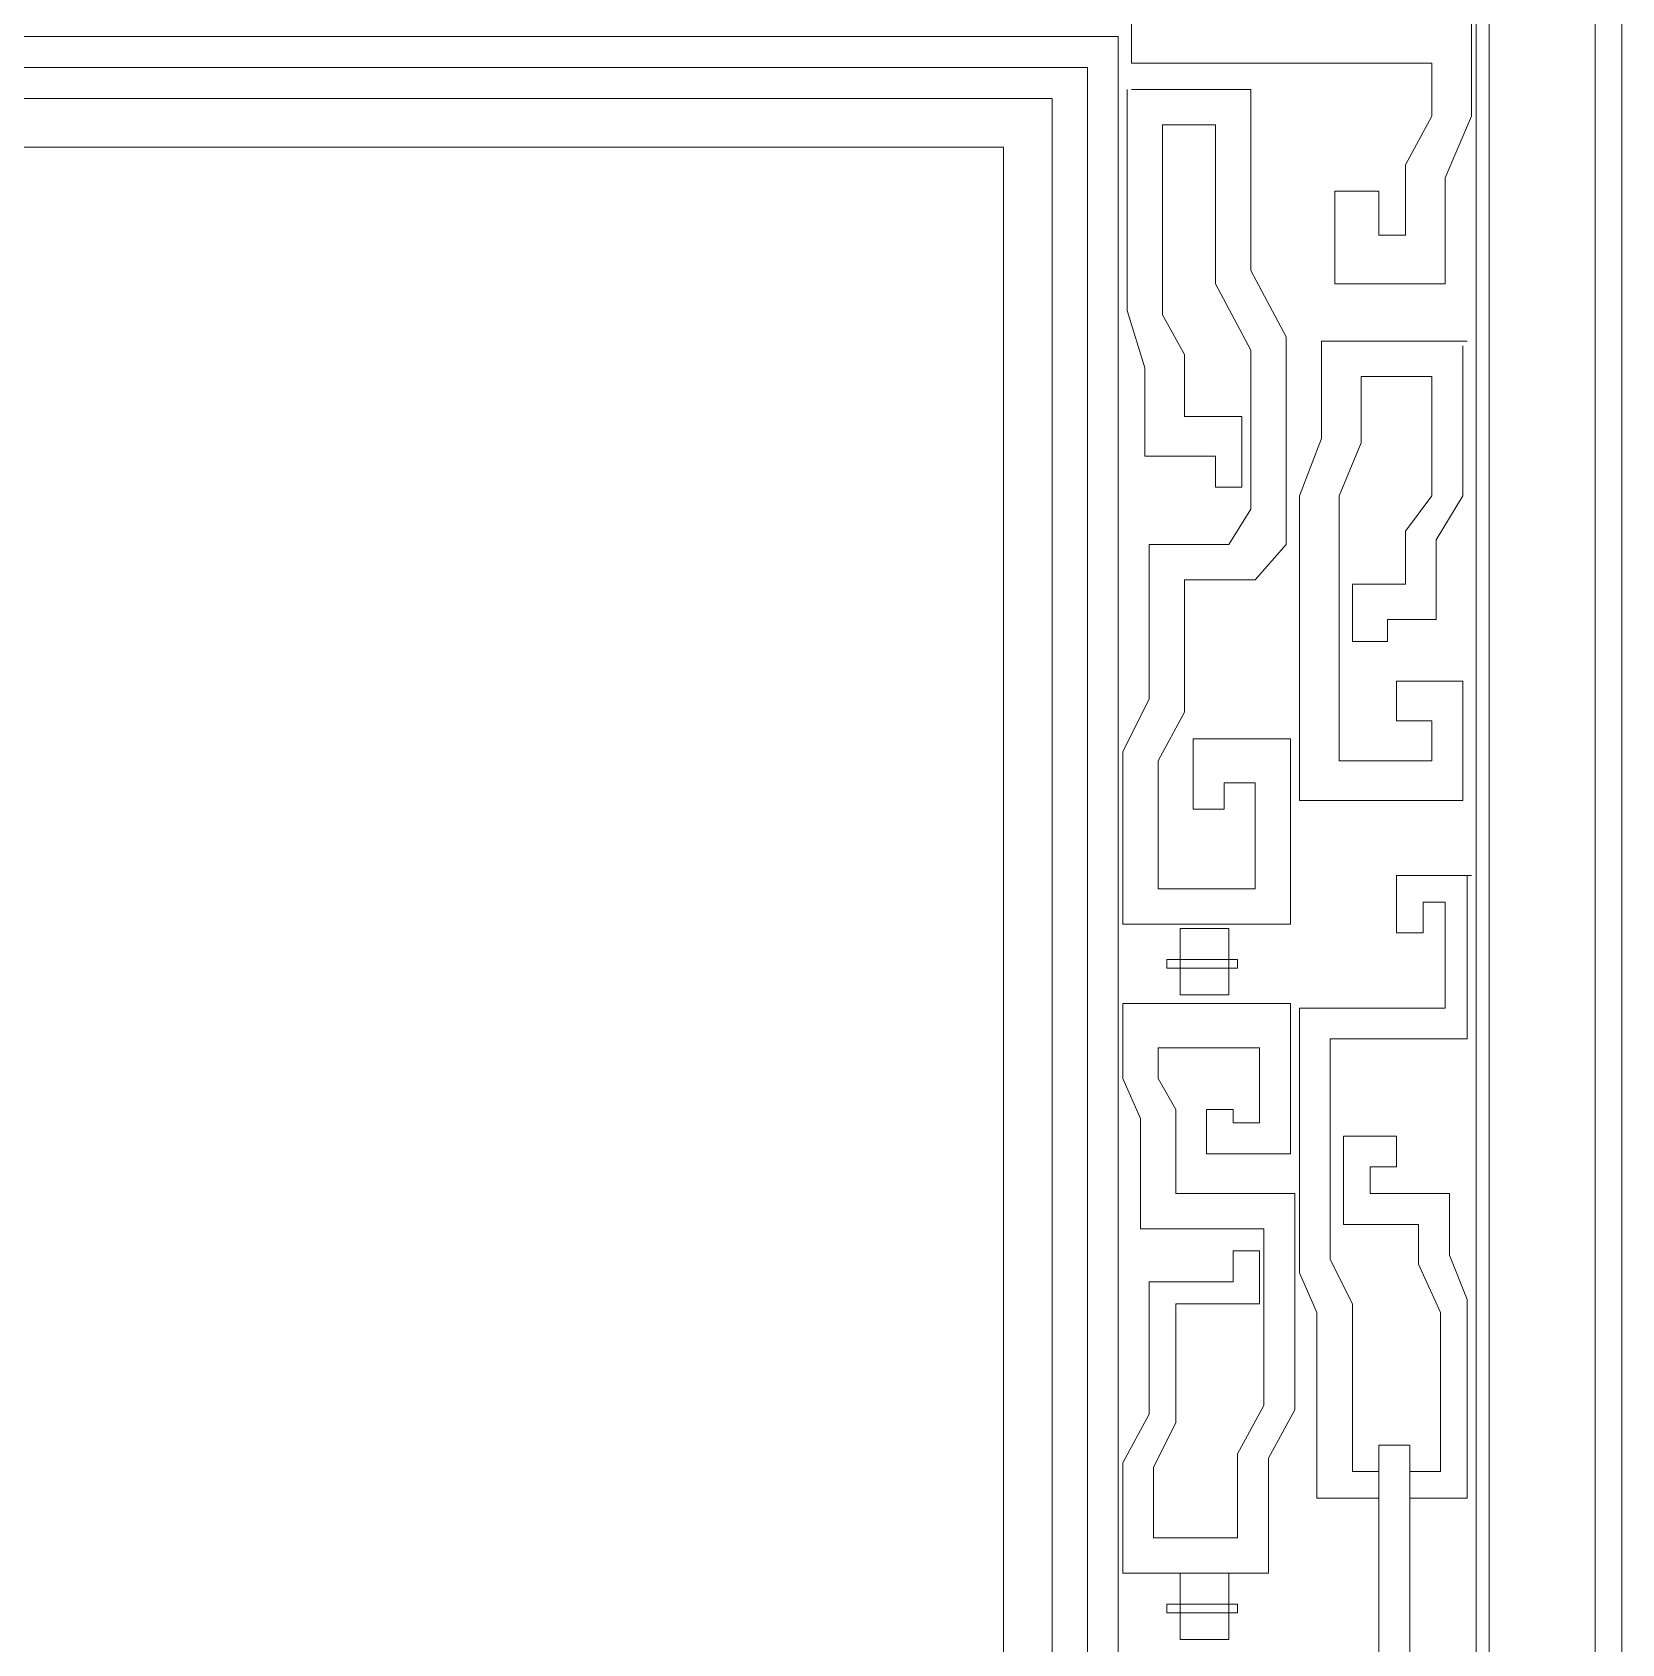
# Model space of a CAD drawing. Header units: centimetres. Extents: x -8.4 to 6.8, y -15.8 to 12.8.
# Drawn here: x -1.11 to 6.81, y -1.69 to 6.33 of the extents above; entities that cross this region are included whole.
import ezdxf

# ---------------------------------------------------------------- set-up
doc = ezdxf.new("R2010")
doc.units = ezdxf.units.CM
doc.header["$MEASUREMENT"] = 0
doc.layers.add('layer 1', color=7, linetype='Continuous')

msp = doc.modelspace()

# ---------------------------------------------------------------- linework, layer by layer
at = {"layer": 'layer 1', "color": 250, "lineweight": 0}
for points in [[(6.80927, -15.83616), (6.80927, -15.83616), (6.80927, 12.7765), (6.80927, 12.7765)], [(6.67729, -15.70418), (6.67729, -15.70418), (6.67729, 12.66656), (6.67729, 12.66656)], [(6.08351, -12.27321), (6.08351, -12.27321), (6.08351, 9.2356), (6.08351, 9.2356)], [(6.14936, -12.36111), (6.14936, -12.36111), (6.14936, 9.30173), (6.14936, 9.30173)], [(4.85187, 1.86807), (4.85187, 1.86807), (4.60995, 1.86807), (4.60995, 1.86807)], [(4.60995, 1.86807), (4.60995, 1.86807), (4.60995, 1.53825), (4.60995, 1.53825)], [(4.85187, 1.53825), (4.85187, 1.53825), (4.85187, 1.86807), (4.85187, 1.86807)], [(4.60995, 1.53825), (4.60995, 1.53825), (4.85187, 1.53825), (4.85187, 1.53825)], [(4.85187, -1.34274), (4.85187, -1.34274), (4.60995, -1.34274), (4.60995, -1.34274)], [(4.60995, -1.34274), (4.60995, -1.34274), (4.60995, -1.67283), (4.60995, -1.67283)], [(4.85187, -1.67283), (4.85187, -1.67283), (4.85187, -1.34274), (4.85187, -1.34274)], [(4.60995, -1.67283), (4.60995, -1.67283), (4.85187, -1.67283), (4.85187, -1.67283)]]:
    msp.add_open_spline(points, degree=3, dxfattribs=at)
for points, knots in [([(3.68608, 9.19179), (3.68608, 9.19179), (3.68608, 8.37814), (3.68608, 8.37814), (3.68608, 8.37814), (3.68608, 8.37814), (4.54382, 8.37814), (4.54382, 8.37814), (4.54382, 8.37814), (4.54382, 8.37814), (4.54382, 7.80612), (4.54382, 7.80612), (4.54382, 7.80612), (4.54382, 7.80612), (4.36803, 7.5204), (4.36803, 7.5204), (4.36803, 7.5204), (4.36803, 7.5204), (4.36803, 6.17882), (4.36803, 6.17882), (4.36803, 6.17882), (4.36803, 6.17882), (5.86364, 6.17882), (5.86364, 6.17882), (5.86364, 6.17882), (5.86364, 6.17882), (5.86364, 5.91485), (5.86364, 5.91485), (5.86364, 5.91485), (5.86364, 5.91485), (5.73165, 5.67293), (5.73165, 5.67293), (5.73165, 5.67293), (5.73165, 5.67293), (5.73165, 5.32107), (5.73165, 5.32107), (5.73165, 5.32107), (5.73165, 5.32107), (5.59967, 5.32107), (5.59967, 5.32107), (5.59967, 5.32107), (5.59967, 5.32107), (5.59967, 5.54095), (5.59967, 5.54095), (5.59967, 5.54095), (5.59967, 5.54095), (5.3798, 5.54095), (5.3798, 5.54095), (5.3798, 5.54095), (5.3798, 5.54095), (5.3798, 5.07916), (5.3798, 5.07916), (5.3798, 5.07916), (5.3798, 5.07916), (5.92949, 5.07916), (5.92949, 5.07916), (5.92949, 5.07916), (5.92949, 5.07916), (5.92949, 5.6068), (5.92949, 5.6068), (5.92949, 5.6068), (5.92949, 5.6068), (6.06147, 5.91485), (6.06147, 5.91485), (6.06147, 5.91485), (6.06147, 5.91485), (6.06147, 6.37665), (6.06147, 6.37665), (6.06147, 6.37665), (6.06147, 6.37665), (4.58791, 6.37665), (4.58791, 6.37665), (4.58791, 6.37665), (4.58791, 6.37665), (4.58791, 7.49835), (4.58791, 7.49835), (4.58791, 7.49835), (4.58791, 7.49835), (4.76398, 7.85021), (4.76398, 7.85021), (4.76398, 7.85021), (4.76398, 7.85021), (4.76398, 8.57597), (4.76398, 8.57597), (4.76398, 8.57597), (4.76398, 8.57597), (3.90624, 8.57597), (3.90624, 8.57597), (3.90624, 8.57597), (3.90624, 8.57597), (3.90624, 9.01572), (3.90624, 9.01572), (3.90624, 9.01572), (3.90624, 9.01572), (4.01617, 9.01572), (4.01617, 9.01572), (4.01617, 9.01572), (4.01617, 9.01572), (4.01617, 8.88374), (4.01617, 8.88374), (4.01617, 8.88374), (4.01617, 8.88374), (4.214, 8.88374), (4.214, 8.88374), (4.214, 8.88374), (4.214, 8.88374), (4.214, 9.19179), (4.214, 9.19179), (4.214, 9.19179), (4.214, 9.19179), (3.70812, 9.19179), (3.70812, 9.19179)], [0, 0, 0, 0, 0.0357143, 0.0357143, 0.0357143, 0.0357143, 0.0714286, 0.0714286, 0.0714286, 0.0714286, 0.1071429, 0.1071429, 0.1071429, 0.1071429, 0.1428571, 0.1428571, 0.1428571, 0.1428571, 0.1785714, 0.1785714, 0.1785714, 0.1785714, 0.2142857, 0.2142857, 0.2142857, 0.2142857, 0.25, 0.25, 0.25, 0.25, 0.2857143, 0.2857143, 0.2857143, 0.2857143, 0.3214286, 0.3214286, 0.3214286, 0.3214286, 0.3571429, 0.3571429, 0.3571429, 0.3571429, 0.3928571, 0.3928571, 0.3928571, 0.3928571, 0.4285714, 0.4285714, 0.4285714, 0.4285714, 0.4642857, 0.4642857, 0.4642857, 0.4642857, 0.5, 0.5, 0.5, 0.5, 0.5357143, 0.5357143, 0.5357143, 0.5357143, 0.5714286, 0.5714286, 0.5714286, 0.5714286, 0.6071429, 0.6071429, 0.6071429, 0.6071429, 0.6428571, 0.6428571, 0.6428571, 0.6428571, 0.6785714, 0.6785714, 0.6785714, 0.6785714, 0.7142857, 0.7142857, 0.7142857, 0.7142857, 0.75, 0.75, 0.75, 0.75, 0.7857143, 0.7857143, 0.7857143, 0.7857143, 0.8214286, 0.8214286, 0.8214286, 0.8214286, 0.8571429, 0.8571429, 0.8571429, 0.8571429, 0.8928571, 0.8928571, 0.8928571, 0.8928571, 0.9285714, 0.9285714, 0.9285714, 0.9285714, 0.9642857, 0.9642857, 0.9642857, 0.9642857, 1, 1, 1, 1]), ([(-5.88077, -9.37018), (-5.88077, -9.37018), (4.3019, -9.37018), (4.3019, -9.37018), (4.3019, -9.37018), (4.3019, -9.37018), (4.3019, 6.3108), (4.3019, 6.3108), (4.3019, 6.3108), (4.3019, 6.3108), (-5.88077, 6.3108), (-5.88077, 6.3108), (-5.88077, 6.3108), (-5.88077, 6.3108), (-5.88077, -9.37018), (-5.88077, -9.37018)], [0, 0, 0, 0, 0.25, 0.25, 0.25, 0.25, 0.5, 0.5, 0.5, 0.5, 0.75, 0.75, 0.75, 0.75, 1, 1, 1, 1]), ([(-5.7047, -9.19439), (-5.7047, -9.19439), (4.14815, -9.19439), (4.14815, -9.19439), (4.14815, -9.19439), (4.14815, -9.19439), (4.14815, 6.15677), (4.14815, 6.15677), (4.14815, 6.15677), (4.14815, 6.15677), (-5.7047, 6.15677), (-5.7047, 6.15677), (-5.7047, 6.15677), (-5.7047, 6.15677), (-5.7047, -9.19439), (-5.7047, -9.19439)], [0, 0, 0, 0, 0.25, 0.25, 0.25, 0.25, 0.5, 0.5, 0.5, 0.5, 0.75, 0.75, 0.75, 0.75, 1, 1, 1, 1]), ([(4.36803, 6.04683), (4.36803, 6.04683), (4.96181, 6.04683), (4.96181, 6.04683), (4.96181, 6.04683), (4.96181, 6.04683), (4.96181, 5.145), (4.96181, 5.145), (4.96181, 5.145), (4.96181, 5.145), (5.13788, 4.81519), (5.13788, 4.81519), (5.13788, 4.81519), (5.13788, 4.81519), (5.13788, 3.78138), (5.13788, 3.78138), (5.13788, 3.78138), (5.13788, 3.78138), (4.98385, 3.60559), (4.98385, 3.60559), (4.98385, 3.60559), (4.98385, 3.60559), (4.63199, 3.60559), (4.63199, 3.60559), (4.63199, 3.60559), (4.63199, 3.60559), (4.63199, 2.94568), (4.63199, 2.94568), (4.63199, 2.94568), (4.63199, 2.94568), (4.50001, 2.70376), (4.50001, 2.70376), (4.50001, 2.70376), (4.50001, 2.70376), (4.50001, 2.06618), (4.50001, 2.06618), (4.50001, 2.06618), (4.50001, 2.06618), (4.98385, 2.06618), (4.98385, 2.06618), (4.98385, 2.06618), (4.98385, 2.06618), (4.98385, 2.59383), (4.98385, 2.59383), (4.98385, 2.59383), (4.98385, 2.59383), (4.82983, 2.59383), (4.82983, 2.59383), (4.82983, 2.59383), (4.82983, 2.59383), (4.82983, 2.46184), (4.82983, 2.46184), (4.82983, 2.46184), (4.82983, 2.46184), (4.6758, 2.46184), (4.6758, 2.46184), (4.6758, 2.46184), (4.6758, 2.46184), (4.6758, 2.8137), (4.6758, 2.8137), (4.6758, 2.8137), (4.6758, 2.8137), (5.15964, 2.8137), (5.15964, 2.8137), (5.15964, 2.8137), (5.15964, 2.8137), (5.15964, 1.89011), (5.15964, 1.89011), (5.15964, 1.89011), (5.15964, 1.89011), (4.32394, 1.89011), (4.32394, 1.89011), (4.32394, 1.89011), (4.32394, 1.89011), (4.32394, 2.74785), (4.32394, 2.74785), (4.32394, 2.74785), (4.32394, 2.74785), (4.45592, 3.01182), (4.45592, 3.01182), (4.45592, 3.01182), (4.45592, 3.01182), (4.45592, 3.78138), (4.45592, 3.78138), (4.45592, 3.78138), (4.45592, 3.78138), (4.85187, 3.78138), (4.85187, 3.78138), (4.85187, 3.78138), (4.85187, 3.78138), (4.96181, 3.95745), (4.96181, 3.95745), (4.96181, 3.95745), (4.96181, 3.95745), (4.96181, 4.74906), (4.96181, 4.74906), (4.96181, 4.74906), (4.96181, 4.74906), (4.78574, 5.07916), (4.78574, 5.07916), (4.78574, 5.07916), (4.78574, 5.07916), (4.78574, 5.87076), (4.78574, 5.87076), (4.78574, 5.87076), (4.78574, 5.87076), (4.52206, 5.87076), (4.52206, 5.87076), (4.52206, 5.87076), (4.52206, 5.87076), (4.52206, 4.92513), (4.52206, 4.92513), (4.52206, 4.92513), (4.52206, 4.92513), (4.63199, 4.7273), (4.63199, 4.7273), (4.63199, 4.7273), (4.63199, 4.7273), (4.63199, 4.41925), (4.63199, 4.41925), (4.63199, 4.41925), (4.63199, 4.41925), (4.91772, 4.41925), (4.91772, 4.41925), (4.91772, 4.41925), (4.91772, 4.41925), (4.91772, 4.06739), (4.91772, 4.06739), (4.91772, 4.06739), (4.91772, 4.06739), (4.78574, 4.06739), (4.78574, 4.06739), (4.78574, 4.06739), (4.78574, 4.06739), (4.78574, 4.22141), (4.78574, 4.22141), (4.78574, 4.22141), (4.78574, 4.22141), (4.43388, 4.22141), (4.43388, 4.22141), (4.43388, 4.22141), (4.43388, 4.22141), (4.43388, 4.66117), (4.43388, 4.66117), (4.43388, 4.66117), (4.43388, 4.66117), (4.34599, 4.94717), (4.34599, 4.94717), (4.34599, 4.94717), (4.34599, 4.94717), (4.34599, 6.04683), (4.34599, 6.04683)], [0, 0, 0, 0, 0.0263158, 0.0263158, 0.0263158, 0.0263158, 0.0526316, 0.0526316, 0.0526316, 0.0526316, 0.0789474, 0.0789474, 0.0789474, 0.0789474, 0.1052632, 0.1052632, 0.1052632, 0.1052632, 0.1315789, 0.1315789, 0.1315789, 0.1315789, 0.1578947, 0.1578947, 0.1578947, 0.1578947, 0.1842105, 0.1842105, 0.1842105, 0.1842105, 0.2105263, 0.2105263, 0.2105263, 0.2105263, 0.2368421, 0.2368421, 0.2368421, 0.2368421, 0.2631579, 0.2631579, 0.2631579, 0.2631579, 0.2894737, 0.2894737, 0.2894737, 0.2894737, 0.3157895, 0.3157895, 0.3157895, 0.3157895, 0.3421053, 0.3421053, 0.3421053, 0.3421053, 0.3684211, 0.3684211, 0.3684211, 0.3684211, 0.3947368, 0.3947368, 0.3947368, 0.3947368, 0.4210526, 0.4210526, 0.4210526, 0.4210526, 0.4473684, 0.4473684, 0.4473684, 0.4473684, 0.4736842, 0.4736842, 0.4736842, 0.4736842, 0.5, 0.5, 0.5, 0.5, 0.5263158, 0.5263158, 0.5263158, 0.5263158, 0.5526316, 0.5526316, 0.5526316, 0.5526316, 0.5789474, 0.5789474, 0.5789474, 0.5789474, 0.6052632, 0.6052632, 0.6052632, 0.6052632, 0.6315789, 0.6315789, 0.6315789, 0.6315789, 0.6578947, 0.6578947, 0.6578947, 0.6578947, 0.6842105, 0.6842105, 0.6842105, 0.6842105, 0.7105263, 0.7105263, 0.7105263, 0.7105263, 0.7368421, 0.7368421, 0.7368421, 0.7368421, 0.7631579, 0.7631579, 0.7631579, 0.7631579, 0.7894737, 0.7894737, 0.7894737, 0.7894737, 0.8157895, 0.8157895, 0.8157895, 0.8157895, 0.8421053, 0.8421053, 0.8421053, 0.8421053, 0.8684211, 0.8684211, 0.8684211, 0.8684211, 0.8947368, 0.8947368, 0.8947368, 0.8947368, 0.9210526, 0.9210526, 0.9210526, 0.9210526, 0.9473684, 0.9473684, 0.9473684, 0.9473684, 0.9736842, 0.9736842, 0.9736842, 0.9736842, 1, 1, 1, 1]), ([(-5.55068, -9.04036), (-5.55068, -9.04036), (3.97208, -9.04036), (3.97208, -9.04036), (3.97208, -9.04036), (3.97208, -9.04036), (3.97208, 6.00275), (3.97208, 6.00275), (3.97208, 6.00275), (3.97208, 6.00275), (-5.55068, 6.00275), (-5.55068, 6.00275), (-5.55068, 6.00275), (-5.55068, 6.00275), (-5.55068, -9.04036), (-5.55068, -9.04036)], [0, 0, 0, 0, 0.25, 0.25, 0.25, 0.25, 0.5, 0.5, 0.5, 0.5, 0.75, 0.75, 0.75, 0.75, 1, 1, 1, 1]), ([(-5.30876, -8.79844), (-5.30876, -8.79844), (3.73017, -8.79844), (3.73017, -8.79844), (3.73017, -8.79844), (3.73017, -8.79844), (3.73017, 5.76083), (3.73017, 5.76083), (3.73017, 5.76083), (3.73017, 5.76083), (-5.30876, 5.76083), (-5.30876, 5.76083), (-5.30876, 5.76083), (-5.30876, 5.76083), (-5.30876, -8.79844), (-5.30876, -8.79844)], [0, 0, 0, 0, 0.25, 0.25, 0.25, 0.25, 0.5, 0.5, 0.5, 0.5, 0.75, 0.75, 0.75, 0.75, 1, 1, 1, 1]), ([(6.03942, 4.79315), (6.03942, 4.79315), (5.31367, 4.79315), (5.31367, 4.79315), (5.31367, 4.79315), (5.31367, 4.79315), (5.31367, 4.30931), (5.31367, 4.30931), (5.31367, 4.30931), (5.31367, 4.30931), (5.20373, 4.0233), (5.20373, 4.0233), (5.20373, 4.0233), (5.20373, 4.0233), (5.20373, 2.50593), (5.20373, 2.50593), (5.20373, 2.50593), (5.20373, 2.50593), (6.01738, 2.50593), (6.01738, 2.50593), (6.01738, 2.50593), (6.01738, 2.50593), (6.01738, 3.09971), (6.01738, 3.09971), (6.01738, 3.09971), (6.01738, 3.09971), (5.68757, 3.09971), (5.68757, 3.09971), (5.68757, 3.09971), (5.68757, 3.09971), (5.68757, 2.90188), (5.68757, 2.90188), (5.68757, 2.90188), (5.68757, 2.90188), (5.86364, 2.90188), (5.86364, 2.90188), (5.86364, 2.90188), (5.86364, 2.90188), (5.86364, 2.70376), (5.86364, 2.70376), (5.86364, 2.70376), (5.86364, 2.70376), (5.40156, 2.70376), (5.40156, 2.70376), (5.40156, 2.70376), (5.40156, 2.70376), (5.40156, 4.0233), (5.40156, 4.0233), (5.40156, 4.0233), (5.40156, 4.0233), (5.5115, 4.28726), (5.5115, 4.28726), (5.5115, 4.28726), (5.5115, 4.28726), (5.5115, 4.61736), (5.5115, 4.61736), (5.5115, 4.61736), (5.5115, 4.61736), (5.86364, 4.61736), (5.86364, 4.61736), (5.86364, 4.61736), (5.86364, 4.61736), (5.86364, 4.0233), (5.86364, 4.0233), (5.86364, 4.0233), (5.86364, 4.0233), (5.73165, 3.84751), (5.73165, 3.84751), (5.73165, 3.84751), (5.73165, 3.84751), (5.73165, 3.58355), (5.73165, 3.58355), (5.73165, 3.58355), (5.73165, 3.58355), (5.46769, 3.58355), (5.46769, 3.58355), (5.46769, 3.58355), (5.46769, 3.58355), (5.46769, 3.29754), (5.46769, 3.29754), (5.46769, 3.29754), (5.46769, 3.29754), (5.64348, 3.29754), (5.64348, 3.29754), (5.64348, 3.29754), (5.64348, 3.29754), (5.64348, 3.40776), (5.64348, 3.40776), (5.64348, 3.40776), (5.64348, 3.40776), (5.8854, 3.40776), (5.8854, 3.40776), (5.8854, 3.40776), (5.8854, 3.40776), (5.8854, 3.80342), (5.8854, 3.80342), (5.8854, 3.80342), (5.8854, 3.80342), (6.01738, 4.0233), (6.01738, 4.0233), (6.01738, 4.0233), (6.01738, 4.0233), (6.01738, 4.7711), (6.01738, 4.7711)], [0, 0, 0, 0, 0.0384615, 0.0384615, 0.0384615, 0.0384615, 0.0769231, 0.0769231, 0.0769231, 0.0769231, 0.1153846, 0.1153846, 0.1153846, 0.1153846, 0.1538462, 0.1538462, 0.1538462, 0.1538462, 0.1923077, 0.1923077, 0.1923077, 0.1923077, 0.2307692, 0.2307692, 0.2307692, 0.2307692, 0.2692308, 0.2692308, 0.2692308, 0.2692308, 0.3076923, 0.3076923, 0.3076923, 0.3076923, 0.3461538, 0.3461538, 0.3461538, 0.3461538, 0.3846154, 0.3846154, 0.3846154, 0.3846154, 0.4230769, 0.4230769, 0.4230769, 0.4230769, 0.4615385, 0.4615385, 0.4615385, 0.4615385, 0.5, 0.5, 0.5, 0.5, 0.5384615, 0.5384615, 0.5384615, 0.5384615, 0.5769231, 0.5769231, 0.5769231, 0.5769231, 0.6153846, 0.6153846, 0.6153846, 0.6153846, 0.6538462, 0.6538462, 0.6538462, 0.6538462, 0.6923077, 0.6923077, 0.6923077, 0.6923077, 0.7307692, 0.7307692, 0.7307692, 0.7307692, 0.7692308, 0.7692308, 0.7692308, 0.7692308, 0.8076923, 0.8076923, 0.8076923, 0.8076923, 0.8461538, 0.8461538, 0.8461538, 0.8461538, 0.8846154, 0.8846154, 0.8846154, 0.8846154, 0.9230769, 0.9230769, 0.9230769, 0.9230769, 0.9615385, 0.9615385, 0.9615385, 0.9615385, 1, 1, 1, 1]), ([(6.06147, 2.13203), (6.06147, 2.13203), (5.68757, 2.13203), (5.68757, 2.13203), (5.68757, 2.13203), (5.68757, 2.13203), (5.68757, 1.84602), (5.68757, 1.84602), (5.68757, 1.84602), (5.68757, 1.84602), (5.81955, 1.84602), (5.81955, 1.84602), (5.81955, 1.84602), (5.81955, 1.84602), (5.81955, 2.00005), (5.81955, 2.00005), (5.81955, 2.00005), (5.81955, 2.00005), (5.92949, 2.00005), (5.92949, 2.00005), (5.92949, 2.00005), (5.92949, 2.00005), (5.92949, 1.47212), (5.92949, 1.47212), (5.92949, 1.47212), (5.92949, 1.47212), (5.20373, 1.47212), (5.20373, 1.47212), (5.20373, 1.47212), (5.20373, 1.47212), (5.20373, 0.15259), (5.20373, 0.15259), (5.20373, 0.15259), (5.20373, 0.15259), (5.29162, -0.04525), (5.29162, -0.04525), (5.29162, -0.04525), (5.29162, -0.04525), (5.29162, -0.96884), (5.29162, -0.96884), (5.29162, -0.96884), (5.29162, -0.96884), (5.59967, -0.96884), (5.59967, -0.96884)], [0, 0, 0, 0, 0.0909091, 0.0909091, 0.0909091, 0.0909091, 0.1818182, 0.1818182, 0.1818182, 0.1818182, 0.2727273, 0.2727273, 0.2727273, 0.2727273, 0.3636364, 0.3636364, 0.3636364, 0.3636364, 0.4545455, 0.4545455, 0.4545455, 0.4545455, 0.5454545, 0.5454545, 0.5454545, 0.5454545, 0.6363636, 0.6363636, 0.6363636, 0.6363636, 0.7272727, 0.7272727, 0.7272727, 0.7272727, 0.8181818, 0.8181818, 0.8181818, 0.8181818, 0.9090909, 0.9090909, 0.9090909, 0.9090909, 1, 1, 1, 1]), ([(5.59967, -0.83685), (5.59967, -0.83685), (5.46769, -0.83685), (5.46769, -0.83685), (5.46769, -0.83685), (5.46769, -0.83685), (5.46769, -0.00116), (5.46769, -0.00116), (5.46769, -0.00116), (5.46769, -0.00116), (5.35775, 0.21872), (5.35775, 0.21872), (5.35775, 0.21872), (5.35775, 0.21872), (5.35775, 1.31838), (5.35775, 1.31838), (5.35775, 1.31838), (5.35775, 1.31838), (6.03942, 1.31838), (6.03942, 1.31838), (6.03942, 1.31838), (6.03942, 1.31838), (6.03942, 2.13203), (6.03942, 2.13203)], [0, 0, 0, 0, 0.1666667, 0.1666667, 0.1666667, 0.1666667, 0.3333333, 0.3333333, 0.3333333, 0.3333333, 0.5, 0.5, 0.5, 0.5, 0.6666667, 0.6666667, 0.6666667, 0.6666667, 0.8333333, 0.8333333, 0.8333333, 0.8333333, 1, 1, 1, 1]), ([(4.54382, 1.71404), (4.54382, 1.71404), (4.89596, 1.71404), (4.89596, 1.71404), (4.89596, 1.71404), (4.89596, 1.71404), (4.89596, 1.67024), (4.89596, 1.67024), (4.89596, 1.67024), (4.89596, 1.67024), (4.54382, 1.67024), (4.54382, 1.67024), (4.54382, 1.67024), (4.54382, 1.67024), (4.54382, 1.71404), (4.54382, 1.71404)], [0, 0, 0, 0, 0.25, 0.25, 0.25, 0.25, 0.5, 0.5, 0.5, 0.5, 0.75, 0.75, 0.75, 0.75, 1, 1, 1, 1]), ([(4.32394, -1.34274), (4.32394, -1.34274), (5.0497, -1.34274), (5.0497, -1.34274), (5.0497, -1.34274), (5.0497, -1.34274), (5.0497, -0.77101), (5.0497, -0.77101), (5.0497, -0.77101), (5.0497, -0.77101), (5.18168, -0.52909), (5.18168, -0.52909), (5.18168, -0.52909), (5.18168, -0.52909), (5.18168, 0.54853), (5.18168, 0.54853), (5.18168, 0.54853), (5.18168, 0.54853), (4.58791, 0.54853), (4.58791, 0.54853), (4.58791, 0.54853), (4.58791, 0.54853), (4.58791, 0.96652), (4.58791, 0.96652), (4.58791, 0.96652), (4.58791, 0.96652), (4.50001, 1.12026), (4.50001, 1.12026), (4.50001, 1.12026), (4.50001, 1.12026), (4.50001, 1.27429), (4.50001, 1.27429), (4.50001, 1.27429), (4.50001, 1.27429), (5.0059, 1.27429), (5.0059, 1.27429), (5.0059, 1.27429), (5.0059, 1.27429), (5.0059, 0.90039), (5.0059, 0.90039), (5.0059, 0.90039), (5.0059, 0.90039), (4.87391, 0.90039), (4.87391, 0.90039), (4.87391, 0.90039), (4.87391, 0.90039), (4.87391, 0.96652), (4.87391, 0.96652), (4.87391, 0.96652), (4.87391, 0.96652), (4.74193, 0.96652), (4.74193, 0.96652), (4.74193, 0.96652), (4.74193, 0.96652), (4.74193, 0.74636), (4.74193, 0.74636), (4.74193, 0.74636), (4.74193, 0.74636), (5.15964, 0.74636), (5.15964, 0.74636), (5.15964, 0.74636), (5.15964, 0.74636), (5.15964, 1.49417), (5.15964, 1.49417), (5.15964, 1.49417), (5.15964, 1.49417), (4.32394, 1.49417), (4.32394, 1.49417), (4.32394, 1.49417), (4.32394, 1.49417), (4.32394, 1.12026), (4.32394, 1.12026), (4.32394, 1.12026), (4.32394, 1.12026), (4.41212, 0.92243), (4.41212, 0.92243), (4.41212, 0.92243), (4.41212, 0.92243), (4.41212, 0.37274), (4.41212, 0.37274), (4.41212, 0.37274), (4.41212, 0.37274), (5.02766, 0.37274), (5.02766, 0.37274), (5.02766, 0.37274), (5.02766, 0.37274), (5.02766, -0.50704), (5.02766, -0.50704), (5.02766, -0.50704), (5.02766, -0.50704), (4.89596, -0.74896), (4.89596, -0.74896), (4.89596, -0.74896), (4.89596, -0.74896), (4.89596, -1.16695), (4.89596, -1.16695), (4.89596, -1.16695), (4.89596, -1.16695), (4.47797, -1.16695), (4.47797, -1.16695), (4.47797, -1.16695), (4.47797, -1.16695), (4.47797, -0.81509), (4.47797, -0.81509), (4.47797, -0.81509), (4.47797, -0.81509), (4.58791, -0.59494), (4.58791, -0.59494), (4.58791, -0.59494), (4.58791, -0.59494), (4.58791, -0.00116), (4.58791, -0.00116), (4.58791, -0.00116), (4.58791, -0.00116), (5.0059, -0.00116), (5.0059, -0.00116), (5.0059, -0.00116), (5.0059, -0.00116), (5.0059, 0.26252), (5.0059, 0.26252), (5.0059, 0.26252), (5.0059, 0.26252), (4.87391, 0.26252), (4.87391, 0.26252), (4.87391, 0.26252), (4.87391, 0.26252), (4.87391, 0.10878), (4.87391, 0.10878), (4.87391, 0.10878), (4.87391, 0.10878), (4.45592, 0.10878), (4.45592, 0.10878), (4.45592, 0.10878), (4.45592, 0.10878), (4.45592, -0.55113), (4.45592, -0.55113), (4.45592, -0.55113), (4.45592, -0.55113), (4.32394, -0.79305), (4.32394, -0.79305), (4.32394, -0.79305), (4.32394, -0.79305), (4.32394, -1.34274), (4.32394, -1.34274)], [0, 0, 0, 0, 0.0277778, 0.0277778, 0.0277778, 0.0277778, 0.0555556, 0.0555556, 0.0555556, 0.0555556, 0.0833333, 0.0833333, 0.0833333, 0.0833333, 0.1111111, 0.1111111, 0.1111111, 0.1111111, 0.1388889, 0.1388889, 0.1388889, 0.1388889, 0.1666667, 0.1666667, 0.1666667, 0.1666667, 0.1944444, 0.1944444, 0.1944444, 0.1944444, 0.2222222, 0.2222222, 0.2222222, 0.2222222, 0.25, 0.25, 0.25, 0.25, 0.2777778, 0.2777778, 0.2777778, 0.2777778, 0.3055556, 0.3055556, 0.3055556, 0.3055556, 0.3333333, 0.3333333, 0.3333333, 0.3333333, 0.3611111, 0.3611111, 0.3611111, 0.3611111, 0.3888889, 0.3888889, 0.3888889, 0.3888889, 0.4166667, 0.4166667, 0.4166667, 0.4166667, 0.4444444, 0.4444444, 0.4444444, 0.4444444, 0.4722222, 0.4722222, 0.4722222, 0.4722222, 0.5, 0.5, 0.5, 0.5, 0.5277778, 0.5277778, 0.5277778, 0.5277778, 0.5555556, 0.5555556, 0.5555556, 0.5555556, 0.5833333, 0.5833333, 0.5833333, 0.5833333, 0.6111111, 0.6111111, 0.6111111, 0.6111111, 0.6388889, 0.6388889, 0.6388889, 0.6388889, 0.6666667, 0.6666667, 0.6666667, 0.6666667, 0.6944444, 0.6944444, 0.6944444, 0.6944444, 0.7222222, 0.7222222, 0.7222222, 0.7222222, 0.75, 0.75, 0.75, 0.75, 0.7777778, 0.7777778, 0.7777778, 0.7777778, 0.8055556, 0.8055556, 0.8055556, 0.8055556, 0.8333333, 0.8333333, 0.8333333, 0.8333333, 0.8611111, 0.8611111, 0.8611111, 0.8611111, 0.8888889, 0.8888889, 0.8888889, 0.8888889, 0.9166667, 0.9166667, 0.9166667, 0.9166667, 0.9444444, 0.9444444, 0.9444444, 0.9444444, 0.9722222, 0.9722222, 0.9722222, 0.9722222, 1, 1, 1, 1]), ([(5.75342, -0.96884), (5.75342, -0.96884), (6.03942, -0.96884), (6.03942, -0.96884), (6.03942, -0.96884), (6.03942, -0.96884), (6.03942, 0.0206), (6.03942, 0.0206), (6.03942, 0.0206), (6.03942, 0.0206), (5.95153, 0.24076), (5.95153, 0.24076), (5.95153, 0.24076), (5.95153, 0.24076), (5.95153, 0.54853), (5.95153, 0.54853), (5.95153, 0.54853), (5.95153, 0.54853), (5.55558, 0.54853), (5.55558, 0.54853), (5.55558, 0.54853), (5.55558, 0.54853), (5.55558, 0.68051), (5.55558, 0.68051), (5.55558, 0.68051), (5.55558, 0.68051), (5.68757, 0.68051), (5.68757, 0.68051), (5.68757, 0.68051), (5.68757, 0.68051), (5.68757, 0.83454), (5.68757, 0.83454), (5.68757, 0.83454), (5.68757, 0.83454), (5.4236, 0.83454), (5.4236, 0.83454), (5.4236, 0.83454), (5.4236, 0.83454), (5.4236, 0.39451), (5.4236, 0.39451), (5.4236, 0.39451), (5.4236, 0.39451), (5.7975, 0.39451), (5.7975, 0.39451), (5.7975, 0.39451), (5.7975, 0.39451), (5.7975, 0.19667), (5.7975, 0.19667), (5.7975, 0.19667), (5.7975, 0.19667), (5.90744, -0.04525), (5.90744, -0.04525), (5.90744, -0.04525), (5.90744, -0.04525), (5.90744, -0.83685), (5.90744, -0.83685), (5.90744, -0.83685), (5.90744, -0.83685), (5.75342, -0.83685), (5.75342, -0.83685)], [0, 0, 0, 0, 0.0666667, 0.0666667, 0.0666667, 0.0666667, 0.1333333, 0.1333333, 0.1333333, 0.1333333, 0.2, 0.2, 0.2, 0.2, 0.2666667, 0.2666667, 0.2666667, 0.2666667, 0.3333333, 0.3333333, 0.3333333, 0.3333333, 0.4, 0.4, 0.4, 0.4, 0.4666667, 0.4666667, 0.4666667, 0.4666667, 0.5333333, 0.5333333, 0.5333333, 0.5333333, 0.6, 0.6, 0.6, 0.6, 0.6666667, 0.6666667, 0.6666667, 0.6666667, 0.7333333, 0.7333333, 0.7333333, 0.7333333, 0.8, 0.8, 0.8, 0.8, 0.8666667, 0.8666667, 0.8666667, 0.8666667, 0.9333333, 0.9333333, 0.9333333, 0.9333333, 1, 1, 1, 1]), ([(5.75342, -0.70516), (5.75342, -0.70516), (5.59967, -0.70516), (5.59967, -0.70516), (5.59967, -0.70516), (5.59967, -0.70516), (5.59967, -2.37655), (5.59967, -2.37655), (5.59967, -2.37655), (5.59967, -2.37655), (5.75342, -2.37655), (5.75342, -2.37655), (5.75342, -2.37655), (5.75342, -2.37655), (5.75342, -0.70516), (5.75342, -0.70516)], [0, 0, 0, 0, 0.25, 0.25, 0.25, 0.25, 0.5, 0.5, 0.5, 0.5, 0.75, 0.75, 0.75, 0.75, 1, 1, 1, 1]), ([(4.54382, -1.49676), (4.54382, -1.49676), (4.89596, -1.49676), (4.89596, -1.49676), (4.89596, -1.49676), (4.89596, -1.49676), (4.89596, -1.54085), (4.89596, -1.54085), (4.89596, -1.54085), (4.89596, -1.54085), (4.54382, -1.54085), (4.54382, -1.54085), (4.54382, -1.54085), (4.54382, -1.54085), (4.54382, -1.49676), (4.54382, -1.49676)], [0, 0, 0, 0, 0.25, 0.25, 0.25, 0.25, 0.5, 0.5, 0.5, 0.5, 0.75, 0.75, 0.75, 0.75, 1, 1, 1, 1])]:
    msp.add_open_spline(points, degree=3, knots=knots, dxfattribs=at)

doc.saveas('drawing.dxf')
